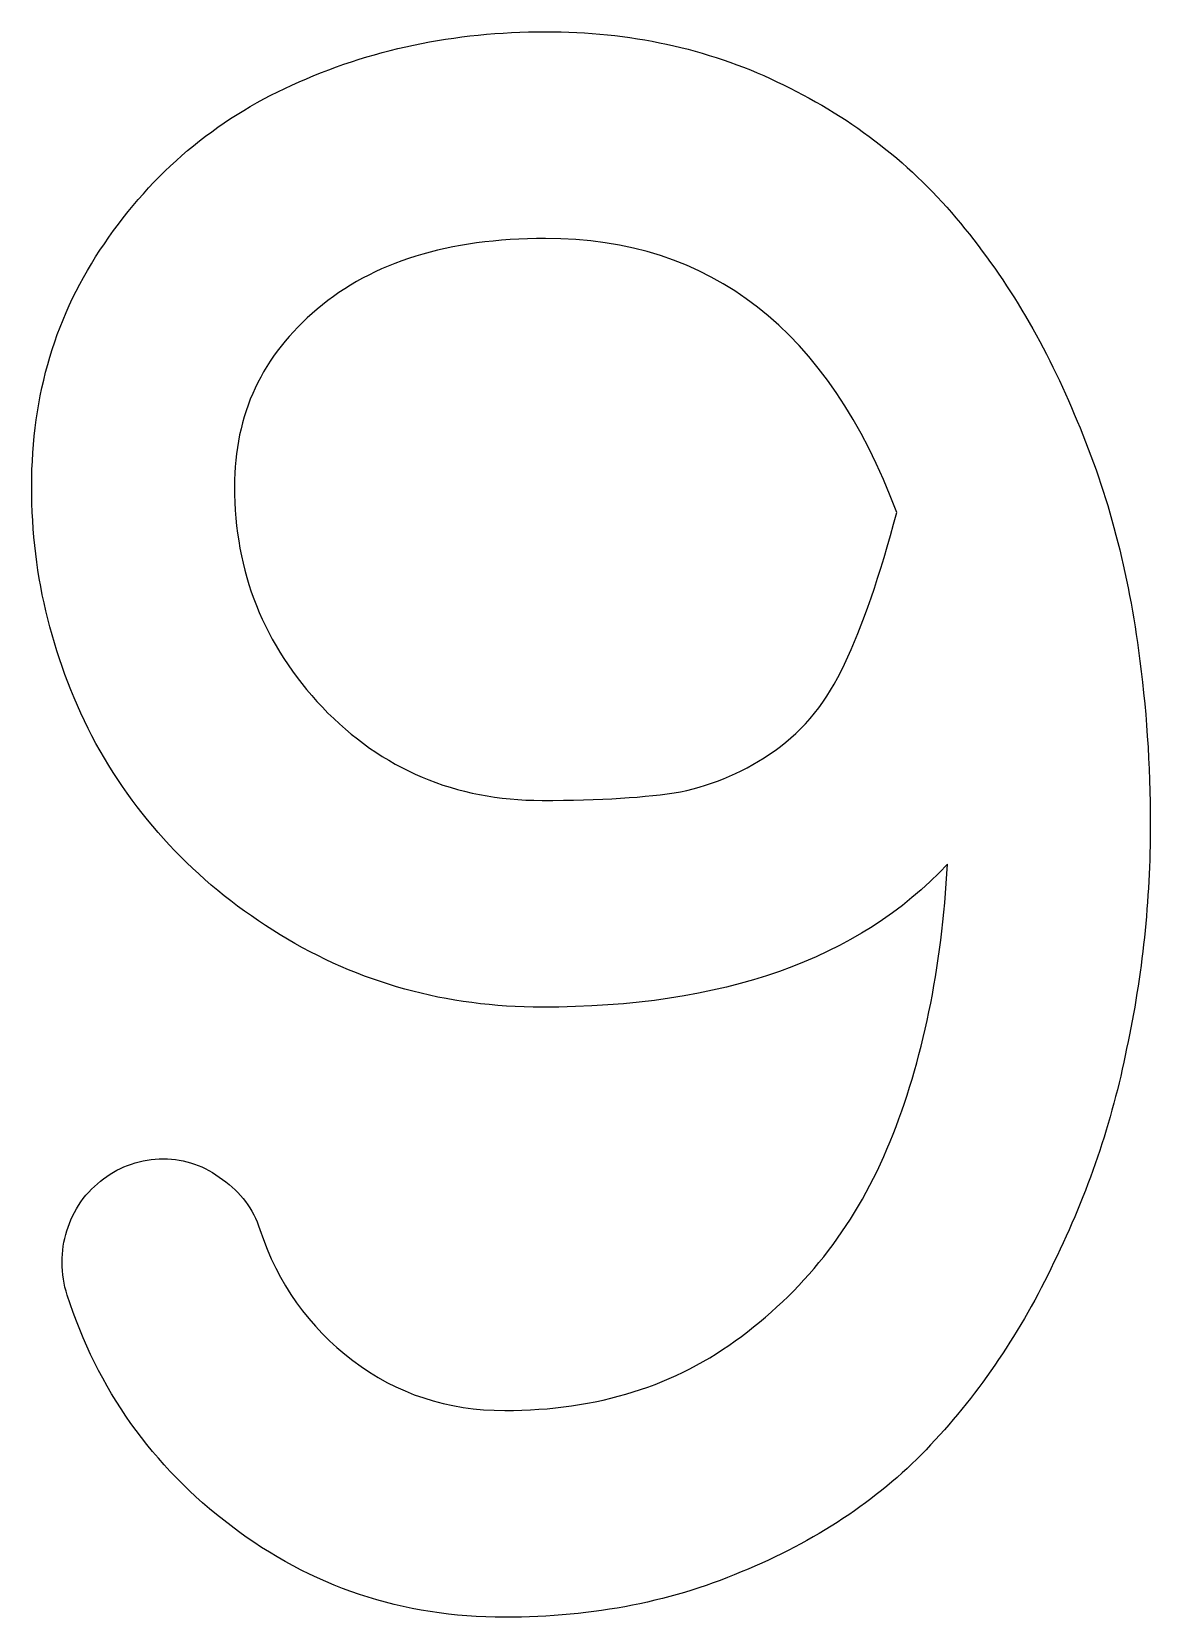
# Model space of a CAD drawing. Header units: millimetres. Extents: x 8.48 to 12.97, y 7.54 to 13.9.
import ezdxf

# ---------------------------------------------------------------- set-up
doc = ezdxf.new("R2010")
doc.units = ezdxf.units.MM
doc.layers.get('0').update_dxf_attribs({"linetype": 'CONTINUOUS'})

msp = doc.modelspace()

# ---------------------------------------------------------------- linework, layer by layer
at = {"color": 7}
for points in [[(11.94865, 11.97324)], [(12.151994, 10.562932)]]:
    msp.add_lwpolyline(points, close=True, dxfattribs=at)
for points in [[(9.522462, 13.687614), (9.834207, 13.830475), (10.173061, 13.901906), (10.539022, 13.901906)], [(10.539022, 13.901906), (10.877875, 13.901906), (11.187362, 13.835081), (11.467482, 13.70143)], [(8.770207, 13.051634), (8.964482, 13.337363), (9.215234, 13.549356), (9.522462, 13.687614)], [(11.467482, 13.70143), (11.752119, 13.56778), (11.991575, 13.385742), (12.185852, 13.155317)], [(12.185852, 13.155317), (12.380127, 12.924888), (12.538259, 12.662201), (12.660248, 12.367255)], [(8.478791, 12.076924), (8.478791, 12.445608), (8.57593, 12.770512), (8.770207, 13.051634)], [(10.539024, 13.072372), (10.150473, 13.072372), (9.845505, 12.977896), (9.62412, 12.788945)], [(11.948655, 11.973232), (11.673055, 12.705992), (11.203178, 13.072372), (10.539024, 13.072372)], [(9.62412, 12.788945), (9.402736, 12.604604), (9.292044, 12.367263), (9.292044, 12.076924)], [(12.660248, 12.367255), (12.786759, 12.076916), (12.872601, 11.761229), (12.917776, 11.420196)], [(8.736322, 11.046914), (8.564635, 11.369512), (8.478791, 11.712848), (8.478791, 12.076924)], [(9.292044, 12.076924), (9.292044, 11.735891), (9.409513, 11.440944), (9.644451, 11.192083)], [(11.738567, 11.364911), (11.810852, 11.516993), (11.88088, 11.719769), (11.94865, 11.97324)], [(12.917776, 11.420196), (12.949396, 11.194378), (12.965206, 10.961646), (12.965206, 10.722001)], [(11.460707, 11.019271), (11.578173, 11.102231), (11.670793, 11.217444), (11.738567, 11.364911)], [(9.644451, 11.192083), (9.883908, 10.943221), (10.177581, 10.81879), (10.52547, 10.81879)], [(9.475022, 10.279591), (9.158759, 10.47315), (8.912525, 10.728924), (8.736322, 11.046914)], [(11.081191, 10.85336), (11.216732, 10.881007), (11.343237, 10.93631), (11.460707, 11.019271)], [(10.52547, 10.81879), (10.760409, 10.81879), (10.945649, 10.830313), (11.081191, 10.85336)], [(12.965206, 10.722001), (12.965206, 10.417838), (12.933576, 10.118282), (12.870316, 9.823335)], [(12.151967, 10.563015), (11.795041, 10.180506), (11.252874, 9.989251), (10.525467, 9.989251)], [(11.921572, 9.449966), (12.052598, 9.772565), (12.129405, 10.143553), (12.151994, 10.562932)], [(10.525467, 9.989251), (10.141434, 9.989251), (9.791286, 10.086031), (9.475022, 10.279591)], [(12.870316, 9.823335), (12.811569, 9.528387), (12.714431, 9.242657), (12.578901, 8.966145)], [(11.325191, 8.668822), (11.591755, 8.866987), (11.790549, 9.127369), (11.921572, 9.449966)], [(8.675362, 9.208087), (8.729573, 9.28182), (8.797344, 9.332511), (8.878674, 9.360159)], [(8.878674, 9.360159), (8.919339, 9.373946), (8.962262, 9.380839), (9.007442, 9.380839)], [(9.007442, 9.380839), (9.093288, 9.380839), (9.172354, 9.353192), (9.244639, 9.297899)], [(9.244639, 9.297899), (9.316925, 9.247206), (9.36662, 9.18038), (9.393725, 9.097423)], [(8.600819, 8.966138), (8.600819, 9.053703), (8.625667, 9.134353), (8.675362, 9.208087)], [(9.393725, 9.097423), (9.466011, 8.88082), (9.590257, 8.705695), (9.766463, 8.572048)], [(8.621092, 8.834791), (8.607577, 8.876271), (8.600819, 8.920053), (8.600819, 8.966138)], [(12.578901, 8.966145), (12.447875, 8.689631), (12.282967, 8.445378), (12.084176, 8.233386)], [(9.278468, 7.908472), (8.962205, 8.148118), (8.743079, 8.456891), (8.621092, 8.834791)], [(10.376399, 8.371571), (10.74688, 8.371571), (11.063144, 8.470655), (11.325191, 8.668822)], [(9.766463, 8.572048), (9.942668, 8.438397), (10.14598, 8.371571), (10.376399, 8.371571)], [(12.084176, 8.233386), (11.889899, 8.026), (11.645925, 7.860092), (11.352253, 7.735661)], [(10.376353, 7.542094), (9.96521, 7.542094), (9.599249, 7.66422), (9.278468, 7.908472)], [(11.352253, 7.735661), (11.058579, 7.606616), (10.733279, 7.542094), (10.376353, 7.542094)]]:
    msp.add_open_spline(points, degree=3, dxfattribs=at)

doc.saveas('drawing.dxf')
